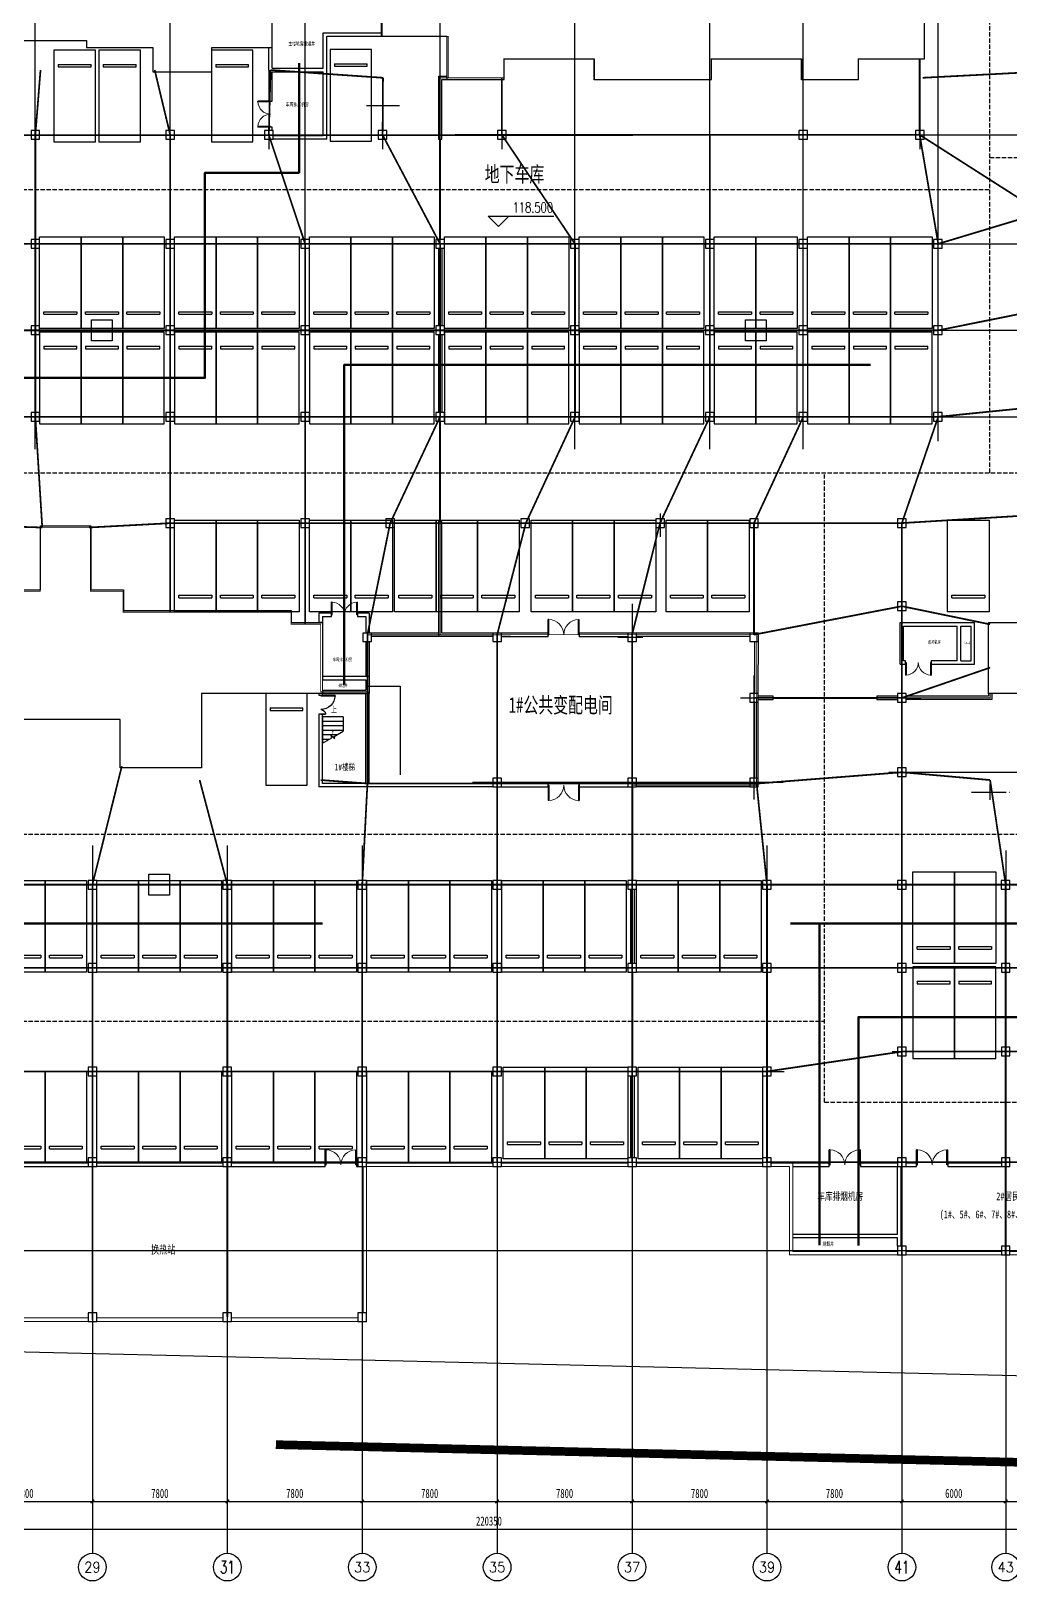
# Model space of a CAD drawing. Extents: x 64025 to 333417, y 2935 to 166261.
# Drawn here: x 169050 to 225650, y 2935 to 92547 of the extents above; entities that cross this region are included whole.
import ezdxf
from ezdxf.enums import TextEntityAlignment as Align

# ---------------------------------------------------------------- set-up
doc = ezdxf.new("R2010")
doc.units = 0
doc.header["$LTSCALE"] = 1000
doc.header["$MEASUREMENT"] = 0
for name, pattern in [('__DASH', [0.35, 0.25, -0.1]), ('DASH', [0.35, 0.25, -0.1]), ('DOTE', [2.42, 2, -0.2, 0.02, -0.2])]:
    doc.linetypes.add(name, pattern=pattern)
for name, color, linetype in [('AXIS', 3, 'Continuous'), ('AXIS_TEXT', 7, 'Continuous'), ('COLUMN', 9, 'Continuous'), ('DIM_ELEV', 3, 'Continuous'), ('DIM_SYMB', 3, 'Continuous'), ('DOTE', 1, 'Continuous'), ('NT-PY', 1, 'Continuous'), ('NT-加压送风', 6, 'Continuous'), ('PUB_TEXT', 7, 'Continuous'), ('STAIR', 2, 'Continuous'), ('WALL', 9, 'Continuous'), ('WINDOW', 4, 'Continuous'), ('住宅楼', 30, 'Continuous'), ('普通机动车位', 143, 'Continuous'), ('梁布置', 2, 'Continuous'), ('车行线', 2, 'Continuous'), ('道路红线', 7, 'Continuous'), ('防火分区', 4, 'Continuous'), ('防火卷帘', 6, 'Continuous'), ('集水坑', 4, 'Continuous')]:
    doc.layers.add(name, color=color, linetype=linetype)
doc.layers.add('区域分界线', color=62, linetype='Continuous', lineweight=15)
doc.layers.add('挡土墙', color=2, linetype='Continuous', lineweight=9)
doc.styles.add('_TCH_AXIS', font='COMPLEX', dxfattribs={"bigfont": 'GBCBIG'})
doc.styles.add('_TCH_DIM', font='SIMPLEX', dxfattribs={"bigfont": 'GBCBIG'})
doc.styles.add('COMPLEX', font='COMPLEX')
doc.styles.add('黑体', font='simhei.ttf', dxfattribs={"width": 0.7})
doc.styles.add('黑体_T3', font='simhei.ttf', dxfattribs={"width": 0.7})
doc.dimstyles.new('_TCH_ARCH&&200', dxfattribs={"dimtxt": 522.78481, "dimasz": 200, "dimexe": 500, "dimexo": 600, "dimgap": 200, "dimtad": 1, "dimdec": 0, "dimzin": 0, "dimdsep": 46, "dimtxsty": '黑体_T3', "dimblk": 'ARCHTICK', "dimcen": 0.09, "dimclrt": 7, "dimazin": 2, "dimtfac": 1, "dimtdec": 0, "dimtix": 1, "dimtmove": 2, "dimatfit": 3, "dimfxl": 0, "dimtolj": 1, "dimtzin": 0, "dimarcsym": 0})

# ---------------------------------------------------------------- blocks, each defined once
blk = doc.blocks.new('ptcw')
at = {"layer": '普通机动车位', "color": 251, "ltscale": 10}
for p, q in [((344174, 107795), (344174, 107645)), ((344174, 107795), (346074, 107795)), ((344174, 107645), (346074, 107645)), ((346074, 107645), (346074, 107795))]:
    blk.add_line(p, q, dxfattribs=at)
blk.add_lwpolyline([(346324, 108620), (343924, 108620), (343924, 103320), (346324, 103320)], close=True, dxfattribs=at)
blk = doc.blocks.new('766667')
at = {"layer": '车行线', "linetype": '__DASH'}
for p, q in [((1805796, -705231), (1805796, -666961)), ((1866946, -705231), (1805796, -705231)), ((1805796, -723444), (1805796, -705231)), ((1732017, -707061), (1805796, -707061)), ((1732017, -723444), (1858367, -723444)), ((1796249, -744437), (1796249, -723444)), ((1732017, -744343), (1798912, -744343)), ((1796249, -759843), (1796249, -744343)), ((1798912, -744343), (1882067, -744343)), ((1732017, -755143), (1796249, -755143)), ((1796249, -759843), (1884521, -759843))]:
    blk.add_line(p, q, dxfattribs=at)
blk = doc.blocks.new('6#住宅楼')
at = {"layer": 'DOTE', "linetype": 'DOTE'}
for p, q in [((-1076, 1003), (1267, 1003)), ((0, 567), (0, 1482))]:
    blk.add_line(p, q, dxfattribs=at)
at = {"layer": '住宅楼'}
blk.add_lwpolyline([(22600, 6703), (22600, 2403), (17900, 2403), (17900, 5203), (11400, 5203), (11400, 6703), (-100, 6703), (-100, 8103), (-100, 8103), (-100, 10803), (1700, 10803), (1700, 11503), (11400, 11503), (11400, 12703), (13300, 12703), (13300, 16403), (16200, 16403), (16200, 12703), (18100, 12703), (18100, 11503), (27800, 11503), (27800, 10803), (29600, 10803), (29600, 7703), (29600, 7703), (32300, 7703), (32300, 6703), (22600, 6703)], dxfattribs=at)
blk = doc.blocks.new('12#住宅楼')
at = {"layer": 'DOTE'}
for p, q in [((-720, 0), (890, 0)), ((0, -427), (0, 329))]:
    blk.add_line(p, q, dxfattribs=at)
at = {"layer": '住宅楼'}
blk.add_lwpolyline([(15950, 3700), (19800, 3700), (19800, 2300), (23200, 2300), (23200, 3700), (26700, 3700), (26700, 10200), (20000, 10200), (20000, 11000), (17950, 11000), (17950, 13001), (16600, 13001), (16600, 13000), (8650, 13000), (8650, 11000), (6600, 11000), (6600, 10200), (-100, 10200), (-100, 8850), (-100, 8850), (-100, 6800), (4800, 6800), (4800, 5400), (6600, 5400), (6600, 2300), (10800, 2300), (10800, 4100), (15950, 4100)], close=True, dxfattribs=at)
blk = doc.blocks.new('11#住宅楼')
at = {"layer": 'DOTE', "linetype": 'DOTE'}
for p, q in [((2, 496), (2, 1332)), ((-958, 800), (958, 800))]:
    blk.add_line(p, q, dxfattribs=at)
at = {"layer": '住宅楼'}
blk.add_lwpolyline([(-98, 4800), (3702, 4800), (3702, 2300), (7002, 2300), (7002, 3500), (12202, 3500), (12202, 2300), (19002, 2300), (19002, 3500), (24202, 3500), (24202, 2300), (27502, 2300), (27502, 3500), (31302, 3500), (31302, 6100), (32402, 6100), (32402, 8500), (31302, 8500), (31302, 10300), (29402, 10300), (29402, 11000), (19002, 11000), (19002, 11700), (17052, 11700), (17052, 15300), (14152, 15300), (14152, 11700), (12202, 11700), (12202, 11000), (1802, 11000), (1802, 10300), (-98, 10300)], close=True, dxfattribs=at)
blk = doc.blocks.new('7#住宅楼')
at = {"layer": 'DOTE', "linetype": 'DOTE'}
for p, q in [((-1076, 1003), (1267, 1003)), ((0, 567), (0, 1482))]:
    blk.add_line(p, q, dxfattribs=at)
at = {"layer": '住宅楼'}
blk.add_lwpolyline([(22600, 6703), (22600, 2403), (17900, 2403), (17900, 5203), (11400, 5203), (11400, 6703), (-100, 6703), (-100, 8103), (-100, 8103), (-100, 10803), (1700, 10803), (1700, 11503), (11400, 11503), (11400, 12703), (13300, 12703), (13300, 16403), (16200, 16403), (16200, 12703), (18100, 12703), (18100, 11503), (27800, 11503), (27800, 10803), (29600, 10803), (29600, 8103), (29600, 8103), (29600, 6703), (22600, 6703)], dxfattribs=at)
blk = doc.blocks.new('第四防火分区')
at = {"layer": '防火分区', "color": 6, "const_width": 50}
blk.add_lwpolyline([(41349, 4849), (29078, 4848), (29078, 3700), (27978, 3700), (27978, 1100), (24178, 1100), (24178, -100), (20878, -100), (20878, 1100), (15678, 1100), (15678, -100), (8878, -100), (8878, 1100), (3678, 1100), (3678, 0), (481, 0), (481, 0), (0, 0), (0, -32200), (18300, -32195), (18300, -35850), (31800, -35850), (31800, -35600), (43200, -35600)], dxfattribs=at)
blk = doc.blocks.new('第五防火分区')
at = {"layer": '防火分区', "color": 6, "const_width": 50}
blk.add_lwpolyline([(61200, -37550), (85100, -37550), (85100, -28600), (100466, -28600), (100450, -6550), (107650, -6550), (107650, 2154), (89350, 2149), (85150, 2149), (85150, -1150), (82450, -1150), (82450, 250), (82450, 250), (82450, 2757), (80728, 2757), (80728, 3457), (71028, 3457), (71028, 4657), (69128, 4657), (69128, 8357), (66228, 8357), (66228, 4657), (64328, 4657)], dxfattribs=at)
blk = doc.blocks.new('第六防火分区')
at = {"layer": '防火分区', "color": 6, "const_width": 50}
blk.add_lwpolyline([(29701, -27150), (9100, -27150), (9100, -22050), (16, -22050), (0, 0), (7200, 0), (7200, 5050), (20700, 5050), (20700, 5300), (32100, 5300)], dxfattribs=at)
blk = doc.blocks.new('6345567')
at = {"layer": 'STAIR'}
for p, q in [((-1200, 0), (-1200, -1516)), ((0, 0), (-1200, 0)), ((0, 0), (0, -824)), ((0, -260), (-1200, -260)), ((0, -520), (-1200, -520)), ((0, -780), (-1200, -780)), ((-522, -1125), (0, -824)), ((-375, -1040), (-1200, -1040)), ((-1200, -1516), (-661, -1205)), ((-825, -1300), (-1200, -1300)), ((-661, -1205), (-695, -1075)), ((-695, -1075), (-489, -1247)), ((-489, -1247), (-522, -1125))]:
    blk.add_line(p, q, dxfattribs=at)
blk = doc.blocks.new('第三防火分区')
at = {"layer": '防火分区', "color": 6, "const_width": 50}
blk.add_lwpolyline([(99528, 2200), (99528, -3216), (103331, -3216), (103331, -5600), (102850, -5600), (102850, -36194), (102850, -37800), (98650, -37800), (98650, -41100), (95950, -41100), (95950, -39700), (95950, -39700), (95950, -37193), (94228, -37193), (94228, -36493), (84528, -36493), (84528, -35293), (82628, -35293), (82628, -31593), (79728, -31593), (79728, -35293), (77828, -35293)], dxfattribs=at)
blk = doc.blocks.new('_ArchTick')
at = {"color": 0, "linetype": 'ByBlock', "const_width": 0.4}
blk.add_lwpolyline([(-0.5, -0.5), (0.5, 0.5)], dxfattribs=at)
blk = doc.blocks.new('*D130')
at = {"layer": 'AXIS', "color": 0, "lineweight": -2, "transparency": 16777216}
for p, q in [((164800, 11935), (164800, 7035)), ((172600, 11935), (172600, 7035)), ((164800, 7535), (172600, 7535))]:
    blk.add_line(p, q, dxfattribs=at)
at = {"layer": 'Defpoints', "color": 0, "transparency": 16777216}
for p in [(164800, 12535), (172600, 12535), (172600, 7535)]:
    blk.add_point(p, dxfattribs=at)
at = {"layer": 'AXIS', "color": 0, "lineweight": -2, "transparency": 16777216, "xscale": 200, "yscale": 200, "zscale": 200, "rotation": 180}
blk.add_blockref('_ArchTick', (164800, 7535), dxfattribs=at)
at = {"layer": 'AXIS', "color": 0, "lineweight": -2, "transparency": 16777216, "xscale": 200, "yscale": 200, "zscale": 200}
blk.add_blockref('_ArchTick', (172600, 7535), dxfattribs=at)
at = {"layer": 'AXIS', "color": 7, "transparency": 16777216, "insert": (168700, 7996), "char_height": 522.8, "attachment_point": 5, "style": '黑体_T3'}
blk.add_mtext('\\A1;7800', dxfattribs=at)
blk = doc.blocks.new('*D131')
at = {"layer": 'AXIS', "color": 0, "lineweight": -2, "transparency": 16777216}
for p, q in [((172600, 11935), (172600, 7035)), ((180400, 11935), (180400, 7035)), ((172600, 7535), (180400, 7535))]:
    blk.add_line(p, q, dxfattribs=at)
at = {"layer": 'Defpoints', "color": 0, "transparency": 16777216}
for p in [(172600, 12535), (180400, 12535), (180400, 7535)]:
    blk.add_point(p, dxfattribs=at)
at = {"layer": 'AXIS', "color": 0, "lineweight": -2, "transparency": 16777216, "xscale": 200, "yscale": 200, "zscale": 200, "rotation": 180}
blk.add_blockref('_ArchTick', (172600, 7535), dxfattribs=at)
at = {"layer": 'AXIS', "color": 0, "lineweight": -2, "transparency": 16777216, "xscale": 200, "yscale": 200, "zscale": 200}
blk.add_blockref('_ArchTick', (180400, 7535), dxfattribs=at)
at = {"layer": 'AXIS', "color": 7, "transparency": 16777216, "insert": (176500, 7996), "char_height": 522.8, "attachment_point": 5, "style": '黑体_T3'}
blk.add_mtext('\\A1;7800', dxfattribs=at)
blk = doc.blocks.new('*D132')
at = {"layer": 'AXIS', "color": 0, "lineweight": -2, "transparency": 16777216}
for p, q in [((180400, 11935), (180400, 7035)), ((188200, 11935), (188200, 7035)), ((180400, 7535), (188200, 7535))]:
    blk.add_line(p, q, dxfattribs=at)
at = {"layer": 'Defpoints', "color": 0, "transparency": 16777216}
for p in [(180400, 12535), (188200, 12535), (188200, 7535)]:
    blk.add_point(p, dxfattribs=at)
at = {"layer": 'AXIS', "color": 0, "lineweight": -2, "transparency": 16777216, "xscale": 200, "yscale": 200, "zscale": 200, "rotation": 180}
blk.add_blockref('_ArchTick', (180400, 7535), dxfattribs=at)
at = {"layer": 'AXIS', "color": 0, "lineweight": -2, "transparency": 16777216, "xscale": 200, "yscale": 200, "zscale": 200}
blk.add_blockref('_ArchTick', (188200, 7535), dxfattribs=at)
at = {"layer": 'AXIS', "color": 7, "transparency": 16777216, "insert": (184300, 7996), "char_height": 522.8, "attachment_point": 5, "style": '黑体_T3'}
blk.add_mtext('\\A1;7800', dxfattribs=at)
blk = doc.blocks.new('*D133')
at = {"layer": 'AXIS', "color": 0, "lineweight": -2, "transparency": 16777216}
for p, q in [((188200, 11935), (188200, 7035)), ((196000, 11935), (196000, 7035)), ((188200, 7535), (196000, 7535))]:
    blk.add_line(p, q, dxfattribs=at)
at = {"layer": 'Defpoints', "color": 0, "transparency": 16777216}
for p in [(188200, 12535), (196000, 12535), (196000, 7535)]:
    blk.add_point(p, dxfattribs=at)
at = {"layer": 'AXIS', "color": 0, "lineweight": -2, "transparency": 16777216, "xscale": 200, "yscale": 200, "zscale": 200, "rotation": 180}
blk.add_blockref('_ArchTick', (188200, 7535), dxfattribs=at)
at = {"layer": 'AXIS', "color": 0, "lineweight": -2, "transparency": 16777216, "xscale": 200, "yscale": 200, "zscale": 200}
blk.add_blockref('_ArchTick', (196000, 7535), dxfattribs=at)
at = {"layer": 'AXIS', "color": 7, "transparency": 16777216, "insert": (192100, 7996), "char_height": 522.8, "attachment_point": 5, "style": '黑体_T3'}
blk.add_mtext('\\A1;7800', dxfattribs=at)
blk = doc.blocks.new('*D134')
at = {"layer": 'AXIS', "color": 0, "lineweight": -2, "transparency": 16777216}
for p, q in [((196000, 11935), (196000, 7035)), ((203800, 11935), (203800, 7035)), ((196000, 7535), (203800, 7535))]:
    blk.add_line(p, q, dxfattribs=at)
at = {"layer": 'Defpoints', "color": 0, "transparency": 16777216}
for p in [(196000, 12535), (203800, 12535), (203800, 7535)]:
    blk.add_point(p, dxfattribs=at)
at = {"layer": 'AXIS', "color": 0, "lineweight": -2, "transparency": 16777216, "xscale": 200, "yscale": 200, "zscale": 200, "rotation": 180}
blk.add_blockref('_ArchTick', (196000, 7535), dxfattribs=at)
at = {"layer": 'AXIS', "color": 0, "lineweight": -2, "transparency": 16777216, "xscale": 200, "yscale": 200, "zscale": 200}
blk.add_blockref('_ArchTick', (203800, 7535), dxfattribs=at)
at = {"layer": 'AXIS', "color": 7, "transparency": 16777216, "insert": (199900, 7996), "char_height": 522.8, "attachment_point": 5, "style": '黑体_T3'}
blk.add_mtext('\\A1;7800', dxfattribs=at)
blk = doc.blocks.new('*D135')
at = {"layer": 'AXIS', "color": 0, "lineweight": -2, "transparency": 16777216}
for p, q in [((203800, 11935), (203800, 7035)), ((211600, 11935), (211600, 7035)), ((203800, 7535), (211600, 7535))]:
    blk.add_line(p, q, dxfattribs=at)
at = {"layer": 'Defpoints', "color": 0, "transparency": 16777216}
for p in [(203800, 12535), (211600, 12535), (211600, 7535)]:
    blk.add_point(p, dxfattribs=at)
at = {"layer": 'AXIS', "color": 0, "lineweight": -2, "transparency": 16777216, "xscale": 200, "yscale": 200, "zscale": 200, "rotation": 180}
blk.add_blockref('_ArchTick', (203800, 7535), dxfattribs=at)
at = {"layer": 'AXIS', "color": 0, "lineweight": -2, "transparency": 16777216, "xscale": 200, "yscale": 200, "zscale": 200}
blk.add_blockref('_ArchTick', (211600, 7535), dxfattribs=at)
at = {"layer": 'AXIS', "color": 7, "transparency": 16777216, "insert": (207700, 7996), "char_height": 522.8, "attachment_point": 5, "style": '黑体_T3'}
blk.add_mtext('\\A1;7800', dxfattribs=at)
blk = doc.blocks.new('*D136')
at = {"layer": 'AXIS', "color": 0, "lineweight": -2, "transparency": 16777216}
for p, q in [((211600, 11935), (211600, 7035)), ((219400, 11935), (219400, 7035)), ((211600, 7535), (219400, 7535))]:
    blk.add_line(p, q, dxfattribs=at)
at = {"layer": 'Defpoints', "color": 0, "transparency": 16777216}
for p in [(211600, 12535), (219400, 12535), (219400, 7535)]:
    blk.add_point(p, dxfattribs=at)
at = {"layer": 'AXIS', "color": 0, "lineweight": -2, "transparency": 16777216, "xscale": 200, "yscale": 200, "zscale": 200, "rotation": 180}
blk.add_blockref('_ArchTick', (211600, 7535), dxfattribs=at)
at = {"layer": 'AXIS', "color": 0, "lineweight": -2, "transparency": 16777216, "xscale": 200, "yscale": 200, "zscale": 200}
blk.add_blockref('_ArchTick', (219400, 7535), dxfattribs=at)
at = {"layer": 'AXIS', "color": 7, "transparency": 16777216, "insert": (215500, 7996), "char_height": 522.8, "attachment_point": 5, "style": '黑体_T3'}
blk.add_mtext('\\A1;7800', dxfattribs=at)
blk = doc.blocks.new('*D137')
at = {"layer": 'AXIS', "color": 0, "lineweight": -2, "transparency": 16777216}
for p, q in [((219400, 11935), (219400, 7035)), ((225400, 11935), (225400, 7035)), ((219400, 7535), (225400, 7535))]:
    blk.add_line(p, q, dxfattribs=at)
at = {"layer": 'Defpoints', "color": 0, "transparency": 16777216}
for p in [(219400, 12535), (225400, 12535), (225400, 7535)]:
    blk.add_point(p, dxfattribs=at)
at = {"layer": 'AXIS', "color": 0, "lineweight": -2, "transparency": 16777216, "xscale": 200, "yscale": 200, "zscale": 200, "rotation": 180}
blk.add_blockref('_ArchTick', (219400, 7535), dxfattribs=at)
at = {"layer": 'AXIS', "color": 0, "lineweight": -2, "transparency": 16777216, "xscale": 200, "yscale": 200, "zscale": 200}
blk.add_blockref('_ArchTick', (225400, 7535), dxfattribs=at)
at = {"layer": 'AXIS', "color": 7, "transparency": 16777216, "insert": (222400, 7996), "char_height": 522.8, "attachment_point": 5, "style": '黑体_T3'}
blk.add_mtext('\\A1;6000', dxfattribs=at)
blk = doc.blocks.new('*D138')
at = {"layer": 'AXIS', "color": 0, "lineweight": -2, "transparency": 16777216}
for p, q in [((225400, 11935), (225400, 7035)), ((232900, 11935), (232900, 7035)), ((225400, 7535), (232900, 7535))]:
    blk.add_line(p, q, dxfattribs=at)
at = {"layer": 'Defpoints', "color": 0, "transparency": 16777216}
for p in [(225400, 12535), (232900, 12535), (232900, 7535)]:
    blk.add_point(p, dxfattribs=at)
at = {"layer": 'AXIS', "color": 0, "lineweight": -2, "transparency": 16777216, "xscale": 200, "yscale": 200, "zscale": 200, "rotation": 180}
blk.add_blockref('_ArchTick', (225400, 7535), dxfattribs=at)
at = {"layer": 'AXIS', "color": 0, "lineweight": -2, "transparency": 16777216, "xscale": 200, "yscale": 200, "zscale": 200}
blk.add_blockref('_ArchTick', (232900, 7535), dxfattribs=at)
at = {"layer": 'AXIS', "color": 7, "transparency": 16777216, "insert": (229150, 7996), "char_height": 522.8, "attachment_point": 5, "style": '黑体_T3'}
blk.add_mtext('\\A1;7500', dxfattribs=at)
blk = doc.blocks.new('*D156')
at = {"layer": 'AXIS', "color": 0, "lineweight": -2, "transparency": 16777216}
for p, q in [((85350, 11935), (85350, 5435)), ((305700, 11935), (305700, 5435)), ((85350, 5935), (305700, 5935))]:
    blk.add_line(p, q, dxfattribs=at)
at = {"layer": 'Defpoints', "color": 0, "transparency": 16777216}
for p in [(85350, 12535), (305700, 12535), (305700, 5935)]:
    blk.add_point(p, dxfattribs=at)
at = {"layer": 'AXIS', "color": 0, "lineweight": -2, "transparency": 16777216, "xscale": 200, "yscale": 200, "zscale": 200, "rotation": 180}
blk.add_blockref('_ArchTick', (85350, 5935), dxfattribs=at)
at = {"layer": 'AXIS', "color": 0, "lineweight": -2, "transparency": 16777216, "xscale": 200, "yscale": 200, "zscale": 200}
blk.add_blockref('_ArchTick', (305700, 5935), dxfattribs=at)
at = {"layer": 'AXIS', "color": 7, "transparency": 16777216, "insert": (195525, 6396), "char_height": 522.8, "attachment_point": 5, "style": '黑体_T3'}
blk.add_mtext('\\A1;220350', dxfattribs=at)
blk = doc.blocks.new('$DorLib2D$00000225')
at = {"color": 0}
for p, q in [((-0.5, 0), (-0.5, 0.252)), ((-0.475, 0.252), (-0.5, 0.252)), ((-0.475, 0), (-0.5, 0)), ((-0.475, 0), (-0.475, 0.252)), ((0.475, -0.001), (0.475, 0.752)), ((0.475, 0.752), (0.5, 0.752)), ((0.5, -0.001), (0.5, 0.752)), ((0.475, -0.001), (0.5, -0.001))]:
    blk.add_line(p, q, dxfattribs=at)
for centre, radius, start, end in [((-0.501, 0.003), 0.251, 359.78987, 84.09744), ((0.505, -0.002), 0.755, 92.24927, 179.72377)]:
    blk.add_arc(centre, radius, start, end, dxfattribs=at)
blk = doc.blocks.new('_FZHK')
blk.add_lwpolyline([(-0.5, -0.5), (0.5, -0.5), (0.5, 0.5), (-0.5, 0.5)], close=True)
blk = doc.blocks.new('$DorLib2D$00000002')
for p, q in [((-0.5, 0), (-0.5, 0.4875)), ((-0.475, 0.4875), (-0.5, 0.4875)), ((-0.475, 0), (-0.475, 0.4875)), ((0.475, 0), (0.475, 0.4875)), ((0.475, 0.4875), (0.5, 0.4875)), ((0.5, 0), (0.5, 0.4875)), ((-0.5, 0), (-0.475, 0)), ((0.5, 0), (0.475, 0))]:
    blk.add_line(p, q)
at = {"lineweight": 13}
for centre, start, end in [((-0.4875, 0), 0, 88.53072), ((0.4875, 0), 91.46928, 180)]:
    blk.add_arc(centre, 0.4875, start, end, dxfattribs=at)
blk = doc.blocks.new('$DorLib2D$00000213')
at = {"color": 0, "linetype": 'DASH', "const_width": 0.02}
blk.add_lwpolyline([(0.5, 0), (-0.5, 0)], dxfattribs=at)
blk = doc.blocks.new('_AXISO')
blk.add_circle((0, 0), 0.5)
at = {"layer": 'AXIS_TEXT', "style": 'COMPLEX', "width": 1.041667}
blk.add_attdef('A', text='', height=0.56, dxfattribs=at).set_placement((-0.25, -0.28), (0.25, -0.28), align=Align.FIT)

msp = doc.modelspace()

# ---------------------------------------------------------------- linework, layer by layer
at = {"layer": 'AXIS'}
for p, q in [((172599.8, 12535), (172599.8, 4535)), ((180399.8, 12535), (180399.8, 4535)), ((188199.8, 12535), (188199.8, 4535)), ((195999.8, 12535), (195999.8, 4535)), ((203799.8, 12535), (203799.8, 4535)), ((211599.8, 12535), (211599.8, 4535)), ((219399.8, 12535), (219399.8, 4535)), ((225399.8, 12535), (225399.8, 4535))]:
    msp.add_line(p, q, dxfattribs=at)
at = {"layer": 'DIM_ELEV'}
for p, q in [((196073.3, 81235.9), (195473.3, 81835.9)), ((195473.3, 81835.9), (199273.3, 81835.9)), ((196073.3, 81235.9), (196673.3, 81835.9))]:
    msp.add_line(p, q, dxfattribs=at)
at = {"layer": 'DIM_SYMB'}
msp.add_lwpolyline([(186500.3, 53022.2, 0, 0, 0), (186500.3, 51852.2, 0, 80, 0), (186500.3, 52152.2, 0, 0, 0)], format="xyseb", dxfattribs=at)
at = {"layer": 'DOTE'}
for p, q in [((169300.3, 68377.1), (169300.3, 156661.3)), ((177100.3, 68377.1), (177100.3, 156661.3)), ((184900.3, 68377.1), (184900.3, 156661.3)), ((192700.3, 68377.1), (192700.3, 156661.3)), ((200500.3, 68377.1), (200500.3, 156661.3)), ((208300.3, 68377.1), (208300.3, 156661.3)), ((213700.3, 68377.1), (213700.3, 156661.3)), ((221500.3, 68825.7), (221500.3, 156661.3)), ((182800.6, 87265.7), (182800.6, 85722.5)), ((189378.3, 87265.7), (189378.3, 85722.5)), ((196278.3, 87265.7), (196278.3, 85722.5)), ((220428.3, 87265.7), (220428.3, 85722.5)), ((151439.8, 86542.2), (323816.8, 86542.2)), ((151439.8, 80242.2), (323816.8, 80242.2)), ((151439.8, 75242.2), (323816.8, 75242.2)), ((151439.8, 70242.2), (323816.8, 70242.2)), ((205415.6, 64642.7), (205415.6, 63304.5)), ((204928.6, 64092.2), (205885.4, 64092.2)), ((203799.8, 59438.5), (203799.8, 12535)), ((204431.3, 57492.2), (202980.3, 57492.2)), ((219399.8, 56256.8), (219399.8, 12535)), ((210849.6, 48107.7), (210849.6, 55284.5)), ((210063.6, 53992.2), (220503.3, 53992.2)), ((195999.8, 50420), (195999.8, 12535)), ((218637, 49692.3), (323816.8, 49692.3)), ((212536.3, 49092.2), (194573.3, 49092.2)), ((172599.8, 45462.5), (172599.8, 12535)), ((180399.8, 45462.5), (180399.8, 12535)), ((188199.8, 45462.5), (188199.8, 12535)), ((211599.8, 45462.5), (211599.8, 12535)), ((225399.8, 45160.8), (225399.8, 12535)), ((150499.8, 43192.3), (323816.8, 43192.3)), ((150499.8, 38392.3), (323816.8, 38392.3)), ((218845.9, 33542.3), (323816.8, 33542.3)), ((73624.8, 32392.3), (212602.5, 32392.3)), ((73624.8, 27142.3), (323816.8, 27142.3)), ((73624.8, 22042.1), (323816.8, 22042.1))]:
    msp.add_line(p, q, dxfattribs=at)
at = {"layer": 'NT-PY', "lineweight": 50}
for points in [[(184552.7, 90691.5), (184552.7, 84355.8), (179100.3, 84355.8), (179100.3, 72492.2), (140300, 72492.2)], [(187150.3, 54768.1), (187150.3, 73241.7), (217593.9, 73241.7)], [(185899.8, 40942.6), (157824.7, 40942.6), (157824.7, 26491.6)], [(238999.8, 40942.6), (212959.1, 40942.6)], [(214638.5, 22345), (214638.5, 40942.6)], [(216888.5, 22331.5), (216888.5, 35542.1), (283150.3, 35542.1)]]:
    msp.add_lwpolyline(points, dxfattribs=at)
at = {"layer": 'NT-加压送风'}
msp.add_lwpolyline([(188400.3, 54667.6), (190400.3, 54667.6), (190400.3, 49542.2)], dxfattribs=at)
at = {"layer": 'WALL'}
for p, q in [((185950.6, 92441.7), (189300.3, 92441.7)), ((185950.6, 90391.7), (185950.6, 92441.7)), ((189300.3, 92441.7), (189300.3, 92241.7)), ((182800.4, 90291.7), (182800.4, 91591.4)), ((182800.4, 91591.4), (183000.4, 91591.4)), ((183000.4, 90391.7), (183000.4, 91591.4)), ((186150.6, 92241.7), (189300.3, 92241.7)), ((186150.6, 90291.7), (186150.6, 92241.7)), ((182800.4, 90291.7), (182800.4, 88492.2)), ((183000.4, 90391.7), (185950.6, 90391.7)), ((183000.4, 88492.2), (183000.4, 90191.7)), ((183000.4, 90191.7), (185950.6, 90191.7)), ((185950.6, 86492.2), (185950.6, 90191.7)), ((186150.6, 86292.2), (186150.6, 90291.7)), ((192600.1, 89942), (192600.1, 86292.2)), ((192600.1, 89942), (193100.3, 89942)), ((192800.1, 86292.2), (192800.1, 89742)), ((192800.1, 89742), (193100.3, 89742)), ((193100.3, 89942), (193100.3, 89742)), ((182800.4, 88492.2), (183000.4, 88492.2)), ((183000.4, 86992.2), (182800.4, 86992.2)), ((182800.4, 86992.2), (182800.4, 86792.2)), ((183000.4, 86792.2), (183000.4, 86992.2)), ((185950.6, 86492.2), (183050.6, 86492.2)), ((186150.6, 86292.2), (183050.6, 86292.2)), ((192600.1, 86292.2), (192800.1, 86292.2)), ((192600.1, 79992.2), (192600.1, 75492.2)), ((192800.1, 79992.2), (192800.1, 75492.2)), ((192600.1, 74992.2), (192600.1, 70492.2)), ((192800.1, 74992.2), (192800.1, 70492.2)), ((192800.1, 64192.2), (192600.1, 64192.2)), ((192600.1, 64192.2), (192600.1, 57542.2)), ((192800.1, 57742.2), (192800.1, 64192.2)), ((186423.5, 58893.2), (185700.3, 58893.2)), ((185700.3, 58893.2), (185700.3, 58342.2)), ((185900.3, 58342.2), (185700.3, 58342.2)), ((185900.3, 58693.2), (186423.5, 58693.2)), ((185900.3, 58693.2), (185900.3, 58342.2)), ((186423.5, 58693.2), (186423.5, 58893.2)), ((188600.3, 58893.1), (187923.5, 58893.1)), ((187923.5, 58893.1), (187923.5, 58693.1)), ((187923.5, 58693.1), (188400.3, 58693.1)), ((188400.3, 58693.1), (188400.3, 57742.2)), ((188600.3, 58893.1), (188600.3, 57742.2)), ((219299.8, 58342.3), (222699.8, 58342.3)), ((219299.8, 55942.3), (219299.8, 58342.3)), ((222699.8, 58342.3), (223599.8, 58342.3)), ((223599.8, 55942.3), (223599.8, 58342.3)), ((192600.1, 57742.2), (188728.1, 57742.1)), ((192600.1, 57542.2), (188728.1, 57542.1)), ((195749.8, 57542.2), (192600.1, 57542.2)), ((195749.8, 57742.2), (192800.1, 57742.2)), ((198950.1, 57742.2), (196249.8, 57742.2)), ((196249.8, 57542.2), (198950.1, 57542.2)), ((198950.1, 57542.2), (198950.1, 57742.2)), ((203549.8, 57742.2), (200750.1, 57742.2)), ((200750.1, 57742.2), (200750.1, 57542.2)), ((200750.1, 57542.2), (203549.8, 57542.2)), ((210599.6, 57742.2), (204049.8, 57742.2)), ((210599.6, 57542.2), (204049.8, 57542.2)), ((211100.2, 57742.2), (211099.6, 57742.2)), ((211099.9, 54092.2), (211100.2, 57742.2)), ((219499.8, 58142.3), (222599.8, 58142.3)), ((219499.8, 56142.3), (219499.8, 58142.3)), ((222599.8, 56142.3), (222599.8, 58142.3)), ((222799.8, 58142.3), (223399.8, 58142.3)), ((222799.8, 56142.3), (222799.8, 58142.3)), ((223399.8, 56142.3), (223399.8, 58142.3)), ((188400.3, 57242.2), (188400.3, 55242.2)), ((188600.3, 57242.2), (188600.3, 55142.2)), ((210900, 54242.2), (210900.2, 57242.2)), ((219299.8, 55942.3), (219599.8, 55942.3)), ((219599.8, 56142.3), (219499.8, 56142.3)), ((219599.8, 55942.3), (219599.8, 56142.3)), ((222599.8, 56142.3), (221099.8, 56142.3)), ((221099.8, 56142.3), (221099.8, 55942.3)), ((221099.8, 55942.3), (222699.8, 55942.3)), ((222699.8, 55942.3), (223599.8, 55942.3)), ((222799.8, 56142.3), (223399.8, 56142.3)), ((185900.3, 55242.3), (188400.3, 55242.2)), ((185900.3, 55242.3), (185900.3, 55042.3)), ((185900.3, 55042.3), (188400.3, 55042.2)), ((188400.3, 55042.2), (188400.3, 54442.1)), ((188600.3, 55142.2), (188600.3, 54342.1)), ((185700.3, 54242.2), (185700.3, 54142.2)), ((185900.3, 54242.2), (185700.3, 54242.2)), ((185700.3, 54142.2), (185900.3, 54142.2)), ((185900.3, 54442.2), (188400.3, 54442.1)), ((185900.3, 54442.2), (185900.3, 54242.2)), ((185900.3, 54142.2), (185900.3, 54242.2)), ((185900.3, 54242.2), (188400.3, 54242.1)), ((188400.3, 49042.2), (188400.3, 54242.1)), ((188600.3, 49042.2), (188600.3, 54342.2)), ((211099.6, 49342.2), (211099.9, 53892.2)), ((211949.9, 54092.2), (211099.9, 54092.2)), ((211099.9, 53892.2), (211949.9, 53892.2)), ((211949.9, 53892.2), (211949.9, 54092.2)), ((219149.6, 54092.2), (217949.9, 54092.2)), ((217949.9, 54092.2), (217949.9, 53892.2)), ((217949.9, 53892.2), (219149.6, 53892.2)), ((224399.8, 54092.2), (219649.6, 54092.2)), ((224599.8, 53892.2), (219649.6, 53892.2)), ((224399.8, 54242.2), (224399.8, 54092.2)), ((224599.8, 54242.2), (224399.8, 54242.2)), ((224599.8, 54242.2), (224599.8, 53892.2)), ((185900.3, 53042.2), (185700.3, 53042.2)), ((185700.3, 53042.2), (185700.3, 48842.2)), ((185900.3, 49042.2), (185900.3, 53042.2)), ((210899.6, 49342.2), (210899.9, 53742.2)), ((188500.3, 48842.2), (185700.3, 48842.2)), ((188400.3, 49042.2), (185900.3, 49042.2)), ((195749.8, 48842.2), (188500.3, 48842.2)), ((195749.8, 49042.2), (188600.3, 49042.2)), ((198950.1, 49042.2), (196249.8, 49042.2)), ((196249.8, 48842.2), (198950.1, 48842.2)), ((198950.1, 48842.2), (198950.1, 49042.2)), ((203549.8, 49042.2), (200750.1, 49042.2)), ((200750.1, 49042.2), (200750.1, 48842.2)), ((200750.1, 48842.2), (203549.8, 48842.2)), ((210599.6, 49042.2), (204049.8, 49042.2)), ((210599.6, 48842.2), (204049.8, 48842.2)), ((203715.7, 42942.3), (203715.7, 38642.3)), ((203915.7, 42942.3), (203915.7, 38642.3)), ((203715.7, 32142.3), (203715.7, 27392.3)), ((203915.7, 32142.3), (203915.7, 27392.3)), ((172349.8, 27092.3), (167165.8, 27092.3)), ((167165.8, 26892.3), (172349.8, 26892.3)), ((180149.8, 27092.3), (172849.8, 27092.3)), ((180149.8, 26892.3), (172849.8, 26892.3)), ((186065.8, 27092.3), (180649.8, 27092.3)), ((180649.8, 26892.3), (186065.8, 26892.3)), ((186065.8, 26892.3), (186065.8, 27092.3)), ((187949.8, 27092.3), (187865.8, 27092.3)), ((187865.8, 27092.3), (187865.8, 26892.3)), ((187865.8, 26892.3), (187949.8, 26892.3)), ((215199.6, 27092.3), (213099.8, 27092.3)), ((213099.8, 26892.3), (215199.6, 26892.3)), ((215199.6, 26892.3), (215199.6, 27092.3)), ((219149.8, 27092.3), (216999.6, 27092.3)), ((216999.6, 27092.3), (216999.6, 26892.3)), ((216999.6, 26892.3), (219149.8, 26892.3)), ((219149.8, 22992.1), (219149.8, 26892.3)), ((219349.8, 22892.1), (219349.8, 26892.3)), ((220249.8, 27092.3), (219649.8, 27092.3)), ((219649.8, 26892.3), (220249.8, 26892.3)), ((220249.8, 26892.3), (220249.8, 27092.3)), ((225149.8, 27092.3), (222049.8, 27092.3)), ((222049.8, 27092.3), (222049.8, 26892.3)), ((222049.8, 26892.3), (225149.8, 26892.3)), ((213099.8, 22992.1), (219149.8, 22992.1)), ((213099.8, 22792.1), (219149.8, 22792.1)), ((219149.8, 22292.1), (219149.8, 22792.1)), ((219349.8, 22292.1), (219349.8, 22892.1))]:
    msp.add_line(p, q, dxfattribs=at)
at = {"layer": '区域分界线'}
msp.add_line((185900.3, 55042.3), (185900.3, 54442.2), dxfattribs=at)
at = {"layer": '挡土墙'}
for p, q in [((188249.8, 26892.3), (188249.8, 18442.1)), ((195749.8, 27092.3), (188449.8, 27092.3)), ((195749.8, 26892.3), (188449.8, 26892.3)), ((188449.8, 26892.3), (188449.8, 18442.1)), ((203549.8, 27092.3), (196249.8, 27092.3)), ((203549.8, 26892.3), (196249.8, 26892.3)), ((211349.8, 27092.3), (204049.8, 27092.3)), ((211349.8, 26892.3), (204049.8, 26892.3)), ((213099.8, 27092.3), (211849.8, 27092.3)), ((212899.8, 26892.3), (211849.8, 26892.3)), ((212899.8, 26892.3), (212899.8, 22892.1)), ((213099.8, 27092.3), (213099.8, 22892.1)), ((212899.8, 22892.1), (212899.8, 21792.1)), ((213099.8, 22892.1), (213099.8, 21992.1)), ((212899.8, 21792.1), (219149.8, 21792.1)), ((213099.8, 21992.1), (219149.8, 21992.1)), ((219649.8, 21992.1), (225149.8, 21992.1)), ((219649.8, 21792.1), (225149.8, 21792.1)), ((225649.8, 21992.1), (232507.4, 21992.1)), ((225649.8, 21792.1), (232507.4, 21792.1)), ((165049.8, 18142.1), (172349.8, 18142.1)), ((165049.8, 17942.1), (172349.8, 17942.1)), ((172849.8, 18142.1), (180149.8, 18142.1)), ((172849.8, 17942.1), (180149.8, 17942.1)), ((180649.8, 18142.1), (187949.8, 18142.1)), ((180649.8, 17942.1), (187949.8, 17942.1))]:
    msp.add_line(p, q, dxfattribs=at)
at = {"layer": '梁布置', "const_width": 100}
for points in [[(220428.3, 86542.2), (220428.3, 90942)], [(169600.4, 90291.8), (169300.3, 86524.1), (169300.3, 70242.2), (169700.3, 63842.2)], [(177102.1, 86526.8), (176200.4, 90291.7)], [(182800.6, 86542.2), (182900.4, 90291.8)], [(182900.4, 90291.7), (189400.3, 89842)], [(189378.3, 86542.2), (189400.3, 89842)], [(196278.3, 86494.1), (196278.3, 89842)], [(220600.3, 89842), (227349.7, 90191.6)], [(147700.3, 84142.4), (153700.3, 86518.6), (220428.3, 86542.2)], [(153700.3, 80234.9), (221500.3, 80242.2), (220428.3, 86542.2)], [(177100.3, 58949.5), (177100.3, 86526.8)], [(184900.3, 58249.5), (184900.3, 80242.2), (182800.5, 86528.9)], [(189378.3, 86531.2), (192700.1, 80242.2)], [(196278.2, 86533.6), (200500.3, 80242.2)], [(205415.6, 64097.2), (208300.3, 70242.2), (208300.3, 80242.2), (208298.1, 86537.9)], [(220428.3, 86542.2), (227479.4, 82042)], [(226700.3, 64542), (227479.5, 70842), (227479.5, 82042), (221500.3, 80242.2)], [(192700.1, 80242.2), (192700.1, 70242.2)], [(200500.3, 80242.2), (200511.3, 70240.9), (197660, 64097.2), (195999.8, 57642.8)], [(227479.5, 76442), (221500.3, 75242.2), (153752.2, 75242.2)], [(221500.3, 70242.2), (227479.5, 70842)], [(221500.3, 70242.2), (153775.2, 70242.2)], [(192700.3, 70242.2), (189815.6, 64095.3), (188500.3, 57641.9)], [(210849.6, 64097.2), (213700.3, 70242.2)], [(219399.8, 64097.2), (221500.3, 70242.2)], [(219399.8, 64097.2), (226700.3, 64542), (232000.3, 64542)], [(169700.3, 63842.2), (161500.3, 64092.2)], [(172400.3, 63842.2), (177100.3, 64092.2), (197660, 64097.2), (219399.8, 64097.2), (219399.8, 21792.1)], [(205415.6, 64097.2), (203799.8, 57644.9)], [(210849.6, 64097.2), (210849.6, 57646.9)], [(219399.8, 59292.2), (210849.6, 57646.9)], [(219399.8, 59292.2), (224499.8, 58242.3)], [(188500.3, 57641.9), (188500.3, 49042.2), (195999.8, 49036)], [(195999.8, 49036), (195999.8, 57642.8)], [(203799.8, 49036), (203799.8, 57644.9)], [(210849.6, 53992.2), (219399.6, 53992.2), (224499.8, 55742.3)], [(172599.8, 43192.3), (174300.3, 50042.2)], [(180399.8, 43192.3), (178800.3, 49242.2)], [(188500.3, 49042.2), (185800.2, 49242.2)], [(211000.2, 49036), (219399.8, 49692.3)], [(219399.8, 49692.3), (224499.7, 49242.3)], [(225399.8, 21792.1), (225399.8, 43192.3), (224499.7, 49242.3)], [(188199.8, 43192.3), (188500.3, 49042.2)], [(195999.8, 27142.3), (195999.8, 49036), (211000.2, 49036)], [(203799.8, 27142.3), (203799.8, 49036)], [(211599.8, 27142.3), (211599.8, 43192.3), (211000.2, 49036)], [(103350.2, 43942.6), (147700.2, 43942.6), (153899.8, 43192.3), (303399.8, 43192.3)], [(172599.8, 18042.1), (172599.8, 43230.4)], [(180399.8, 18192.1), (180399.8, 43192.3)], [(188199.8, 27142.3), (188199.8, 43192.3)], [(103350.2, 38942.6), (147700.2, 38942.6), (153899.8, 38392.3), (211599.8, 38392.3), (303399.8, 38392.3)], [(303399.8, 33542.3), (219399.8, 33542.3), (211599.8, 32392.3)], [(147700.2, 32392.3), (211599.8, 32392.3)], [(164799.8, 27142.3), (188199.8, 27142.3)], [(211599.8, 27142.3), (233199.8, 27142.3), (242448.5, 27668)]]:
    msp.add_lwpolyline(points, dxfattribs=at)
at = {"layer": '道路红线', "color": 1, "linetype": 'DOTE', "ltscale": 5000, "const_width": 500, "flags": 128}
msp.add_lwpolyline([(138340.5, 11882.6), (96412.9, 12877.5), (75168.4, 134529), (90928.2, 151781.5), (95948.4, 151782.1), (194643.1, 151794.1), (290080.8, 151805.6), (293333.1, 151806), (296585.5, 151806.4), (308540.1, 151782.1), (322311.6, 138326), (322416.1, 138223.6), (329526.7, 131257.2), (329241.1, 125556.6), (323327.1, 7493), (183207.8, 10817.9), (183207.8, 10817.9)], dxfattribs=at)
at = {"layer": '道路红线', "color": 1, "linetype": 'DOTE', "ltscale": 5000, "flags": 128}
msp.add_lwpolyline([(183326.4, 15816.5), (100632.6, 17778.7), (80516.4, 132970), (93133.1, 146781.8), (95949, 146782.1), (194643.7, 146794.1), (290081.4, 146805.6), (293333.7, 146806), (296580.7, 146806.4), (306498.6, 146786.2), (318814.8, 134752.1), (318917, 134652), (324420.4, 129260.2), (324247.4, 125806.8), (318577, 12607.1), (183326.4, 15816.5)], dxfattribs=at)
at = {"layer": '集水坑'}
for points in [[(173750.3, 74642.2), (172550.3, 74642.2), (172550.3, 75842.2), (173750.3, 75842.2)], [(211550.3, 74642.2), (210350.3, 74642.2), (210350.3, 75842.2), (211550.3, 75842.2)], [(177065.8, 42592.3), (175865.8, 42592.3), (175865.8, 43792.3), (177065.8, 43792.3)]]:
    msp.add_lwpolyline(points, close=True, dxfattribs=at)

# ---------------------------------------------------------------- block references
at = {"layer": 'AXIS'}
ref = msp.add_blockref('_AXISO', (172599.8, 3735), dxfattribs=dict(at, xscale=1600, yscale=1600, zscale=1600))
ref.add_attrib('A', '29', dxfattribs={"layer": 'AXIS_TEXT', "height": 601.3, "style": '_TCH_AXIS', "width": 0.970588}).set_placement((172127.3, 3434.3), (173072.2, 3434.3), align=Align.FIT)
ref = msp.add_blockref('_AXISO', (180399.8, 3735), dxfattribs=dict(at, xscale=1600, yscale=1600, zscale=1600))
ref.add_attrib('A', '31', dxfattribs={"layer": 'AXIS_TEXT', "height": 720.38, "style": '_TCH_AXIS', "width": 0.892857}).set_placement((179971, 3374.8), (180828.6, 3374.8), align=Align.FIT)
ref = msp.add_blockref('_AXISO', (188199.8, 3735), dxfattribs=dict(at, xscale=1600, yscale=1600, zscale=1600))
ref.add_attrib('A', '33', dxfattribs={"layer": 'AXIS_TEXT', "height": 588.55, "style": '_TCH_AXIS', "width": 1.030303}).set_placement((187723.3, 3440.7), (188676.2, 3440.7), align=Align.FIT)
ref = msp.add_blockref('_AXISO', (195999.8, 3735), dxfattribs=dict(at, xscale=1600, yscale=1600, zscale=1600))
ref.add_attrib('A', '35', dxfattribs={"layer": 'AXIS_TEXT', "height": 588.55, "style": '_TCH_AXIS', "width": 1.030303}).set_placement((195523.3, 3440.7), (196476.2, 3440.7), align=Align.FIT)
ref = msp.add_blockref('_AXISO', (203799.8, 3735), dxfattribs=dict(at, xscale=1600, yscale=1600, zscale=1600))
ref.add_attrib('A', '37', dxfattribs={"layer": 'AXIS_TEXT', "height": 588.55, "style": '_TCH_AXIS', "width": 1.030303}).set_placement((203323.3, 3440.7), (204276.2, 3440.7), align=Align.FIT)
ref = msp.add_blockref('_AXISO', (211599.8, 3735), dxfattribs=dict(at, xscale=1600, yscale=1600, zscale=1600))
ref.add_attrib('A', '39', dxfattribs={"layer": 'AXIS_TEXT', "height": 601.3, "style": '_TCH_AXIS'}).set_placement((211127.3, 3434.3), (212072.2, 3434.3), align=Align.FIT)
ref = msp.add_blockref('_AXISO', (219399.8, 3735), dxfattribs=dict(at, xscale=1600, yscale=1600, zscale=1600))
ref.add_attrib('A', '41', dxfattribs={"layer": 'AXIS_TEXT', "height": 720.38, "style": '_TCH_AXIS', "width": 0.833333}).set_placement((218971, 3374.8), (219828.6, 3374.8), align=Align.FIT)
ref = msp.add_blockref('_AXISO', (225399.8, 3735), dxfattribs=dict(at, xscale=1600, yscale=1600, zscale=1600))
ref.add_attrib('A', '43', dxfattribs={"layer": 'AXIS_TEXT', "height": 588.55, "style": '_TCH_AXIS', "width": 0.971429}).set_placement((224923.4, 3440.7), (225876.3, 3440.7), align=Align.FIT)
at = {"layer": 'COLUMN', "xscale": 500, "yscale": 500, "zscale": 500}
for p in [(169300.3, 86542.2), (177100.3, 86542.2), (182800.6, 86542.2), (189378.3, 86542.2), (196278.3, 86542.2), (213700.3, 86542.2), (220428.3, 86542.2), (169300.3, 80242.2), (177100.3, 80242.2), (184900.3, 80242.2), (192700.3, 80242.2), (200500.3, 80242.2), (208300.3, 80242.2), (213700.3, 80242.2), (221478.3, 80242.2), (169300.3, 75242.2), (177100.3, 75242.2), (184900.3, 75242.2), (192700.3, 75242.2), (200500.3, 75242.2), (208300.3, 75242.2), (213700.3, 75242.2), (221478.3, 75242.2), (169300.3, 70242.2), (177100.3, 70242.2), (184900.3, 70242.2), (192700.3, 70242.2), (200500.3, 70242.2), (208300.3, 70242.2), (213700.3, 70242.2), (221478.3, 70242.2), (177100.3, 64092.2), (184900.3, 64092.2), (189815.6, 64092.2), (197615.6, 64092.2), (205415.6, 64092.2), (210849.6, 64092.2), (219399.6, 64092.2), (219399.6, 59292.2), (188478.1, 57492.2), (195999.8, 57492.2), (203799.8, 57492.2), (210849.6, 57492.2), (210849.6, 53992.2), (219399.6, 53992.2), (195999.8, 49092.2), (203799.8, 49092.2), (210849.6, 49092.2), (219399.6, 49692.3), (172599.8, 43192.3), (180399.8, 43192.3), (188199.8, 43192.3), (195999.8, 43192.3), (203799.8, 43192.3), (211599.8, 43192.3), (219399.6, 43192.3), (225396.6, 43192.3), (172599.8, 38392.3), (180399.8, 38392.3), (188199.8, 38392.3), (195999.8, 38392.3), (203799.8, 38392.3), (211599.8, 38392.3), (219399.6, 38392.3), (225399.8, 38392.3), (219399.6, 33542.3), (225399.8, 33542.3), (172599.8, 32392.3), (180399.8, 32392.3), (188199.8, 32392.3), (195999.8, 32392.3), (203799.8, 32392.3), (211599.8, 32392.3), (172599.8, 27142.3), (180399.8, 27142.3), (188199.8, 27142.3), (195999.8, 27142.3), (203799.8, 27142.3), (211599.8, 27142.3), (219399.8, 27142.3), (225399.8, 27142.3), (219399.8, 22042.1), (225399.8, 22042.1), (172599.8, 18192.1), (180399.8, 18192.1), (188199.8, 18192.1)]:
    msp.add_blockref('_FZHK', p, dxfattribs=at)
at = {"layer": 'STAIR', "color": 1}
msp.add_blockref('6345567', (187100.3, 52892.2), dxfattribs=at)
at = {"layer": 'WINDOW', "color": 6}
for p, xscale, yscale, zscale, rotation in [((182900.4, 87742.2), -1500, 1500, -1500, 90.0000000843946), ((187173.5, 58793.1), 1500, 1500, 1500, 359.9981636903902), ((220349.8, 56042.3), 1500, -1500, 1500, 359.9999899398526)]:
    msp.add_blockref('$DorLib2D$00000002', p, dxfattribs=dict(at, xscale=xscale, yscale=yscale, zscale=zscale, rotation=rotation))
at = {"layer": 'WINDOW'}
for name, p, xscale, yscale, zscale, rotation in [('$DorLib2D$00000002', (199850.1, 57642.2), -1800, -1800, -1800, 179.9999999998854), ('$DorLib2D$00000225', (185800.3, 53592.2), 1100, -1100, 1100, 89.99999999988925), ('$DorLib2D$00000002', (199850.1, 48942.2), -1800, 1800, -1800, 179.9999999998931), ('$DorLib2D$00000002', (186965.8, 26992.3), 1800, -1800, 1800, 180.0000000000017), ('$DorLib2D$00000002', (216099.6, 26992.3), 1800, -1800, 1800, 179.9999999998954)]:
    msp.add_blockref(name, p, dxfattribs=dict(at, xscale=xscale, yscale=yscale, zscale=zscale, rotation=rotation))
at = {"layer": 'WINDOW', "xscale": -1800, "yscale": 1800, "zscale": -1800}
msp.add_blockref('$DorLib2D$00000002', (221149.8, 26992.3), dxfattribs=at)
at = {"layer": '住宅楼'}
for name, p in [('11#住宅楼', (189397.9, 87442)), ('12#住宅楼', (156300.4, 87891.8)), ('6#住宅楼', (156300.3, 47539.3)), ('7#住宅楼', (224499.8, 47539.4))]:
    msp.add_blockref(name, p, dxfattribs=at)
at = {"layer": '普通机动车位', "color": 251, "ltscale": 10}
for p in [(-173544.6, -17177.6), (-170944.6, -17177.6), (-164444.7, -17177.6), (-157583.9, -17138.3), (-174373.7, -33477.6), (-171973.7, -33477.6), (-169573.7, -33477.6), (-166573.7, -33477.6), (-164173.7, -33477.6), (-161773.7, -33477.6), (-158773.7, -33477.6), (-156373.7, -33477.6), (-153973.7, -33477.6), (-150973.7, -33477.6), (-148573.7, -33477.6), (-146173.7, -33477.6), (-143173.7, -33477.6), (-140773.7, -33477.6), (-138373.7, -33477.6), (-135373.7, -33477.6), (-132973.7, -33477.6), (-129973.7, -33477.6), (-127573.7, -33477.6), (-125173.7, -33477.6), (-161301.8, -54377.6), (-123887.5, -70177.5), (-121487.5, -70177.5)]:
    msp.add_blockref('ptcw', p, dxfattribs=at)
at = {"layer": '普通机动车位', "color": 251, "ltscale": 10, "xscale": -1, "rotation": 180}
for p in [(-174373.7, 183961.9), (-171973.7, 183961.9), (-169573.7, 183961.9), (-166573.7, 183961.9), (-164173.7, 183961.9), (-161773.7, 183961.9), (-158773.7, 183961.9), (-156373.7, 183961.9), (-153973.7, 183961.9), (-150973.7, 183961.9), (-148573.7, 183961.9), (-146173.7, 183961.9), (-143173.7, 183961.9), (-140773.7, 183961.9), (-138373.7, 183961.9), (-135373.7, 183961.9), (-132973.7, 183961.9), (-129973.7, 183961.9), (-127573.7, 183961.9), (-125173.7, 183961.9), (-166573.7, 167578.9), (-164173.7, 167578.9), (-161773.7, 167578.9), (-158773.7, 167578.9), (-156373.7, 167578.9), (-153858.4, 167578.9), (-151458.4, 167578.9), (-149058.4, 167578.9), (-145958.4, 167578.9), (-143558.4, 167578.9), (-141158.4, 167578.9), (-138158.4, 167578.9), (-135758.4, 167578.9), (-121884.4, 167578.9), (-123887.5, 147262), (-121487.5, 147262), (-176458.2, 146762), (-174058.2, 146762), (-171058.2, 146762), (-168658.2, 146762), (-166258.2, 146762), (-163258.2, 146762), (-160858.2, 146762), (-158458.2, 146762), (-155458.2, 146762), (-153058.2, 146762), (-150658.2, 146762), (-147658.2, 146762), (-145258.2, 146762), (-142858.2, 146762), (-139858.2, 146762), (-137458.2, 146762), (-135058.2, 146762), (-176458.2, 135712), (-174058.2, 135712), (-171058.2, 135712), (-168658.2, 135712), (-166258.2, 135712), (-163258.2, 135712), (-160858.2, 135712), (-158458.2, 135712), (-155458.2, 135712), (-153058.2, 135712), (-150658.2, 135712), (-147574.2, 135962), (-145174.2, 135962), (-142774.2, 135962), (-139774.2, 135962), (-137374.2, 135962), (-134974.2, 135962)]:
    msp.add_blockref('ptcw', p, dxfattribs=at)
at = {"layer": '车行线', "color": 1, "linetype": '__DASH'}
msp.add_blockref('766667', (-1581317.2, 790453), dxfattribs=at)
at = {"layer": '防火分区'}
for name, p in [('第三防火分区', (89850.3, 95442.4)), ('第四防火分区', (192700.1, 89841.8)), ('第五防火分区', (103350.2, 55492.6)), ('第六防火分区', (203799.8, 48942.2))]:
    msp.add_blockref(name, p, dxfattribs=at)
at = {"layer": '防火卷帘', "color": 6, "zscale": 199.9999999905704}
for p, xscale, yscale, rotation in [((192700.1, 83392.2), -5800, -5800, 269.9999989423502), ((192700.1, 67092.2), -5800, -5800, 269.9999989423476), ((214949.9, 53992.2), -6000, -6000, 180.000177893916), ((203815.7, 46142.2), -5399.907372353832, -5399.907372353832, 269.9999989423523), ((203815.7, 35392.3), -5500.000001606532, -5500.000001606532, 269.9999989423524)]:
    msp.add_blockref('$DorLib2D$00000213', p, dxfattribs=dict(at, xscale=xscale, yscale=yscale, rotation=rotation))

# ---------------------------------------------------------------- texts
at = {"layer": 'PUB_TEXT', "color": 0, "style": '黑体', "width": 0.7}
for s, height, p in [('主楼地库排烟井', 225.32, (183928.1, 91702.4)), ('车库排烟机房', 225.32, (183782.1, 88182)), ('地下车库', 901.27, (195284, 83819.9)), ('送风机房', 189.27, (220899.3, 57127.7)), ('进风井', 113.56, (223005.8, 57105.2)), ('车库排烟机房', 189.27, (186500.4, 56112.7)), ('排烟井', 189.27, (186798.5, 54615.7)), ('1#公共变配电间', 901.27, (196660.6, 53127.6)), ('1#楼梯', 378.53, (186605.7, 49800)), ('车库排烟机房', 450.63, (214510, 24950.3)), ('2#居民变配电间', 450.63, (224858.9, 24950.3)), ('(1#、5#、6#、7#、8#、9#、10#、11#、12#楼)', 450.633, (221586.2, 23907.1)), ('排烟井', 225.32, (214802.4, 22315.6)), ('换热站', 473.16, (175996, 21858.9))]:
    msp.add_text(s, height=height, rotation=360, dxfattribs=at).set_placement(p)
at = {"layer": 'PUB_TEXT', "style": '_TCH_DIM', "width": 0.705882}
msp.add_text('118.500', height=595, dxfattribs=at).set_placement((196893.3, 82045.9))
at = {"layer": 'PUB_TEXT', "style": '_TCH_DIM'}
msp.add_text('上', height=337.6, dxfattribs=at).set_placement((186396, 53127.2))

# ---------------------------------------------------------------- dimensions: what is measured, and where the dimension line sits
at = {"layer": 'AXIS'}
for p1, p2, distance, picture, middle in [((85349.8, 12535), (305699.8, 12535), -6600, '*D156', (195524.8, 6396.4)), ((164799.8, 12535), (172599.8, 12535), -5000, '*D130', (168699.8, 7996.4)), ((172599.8, 12535), (180399.8, 12535), -5000, '*D131', (176499.8, 7996.4)), ((180399.8, 12535), (188199.8, 12535), -5000, '*D132', (184299.8, 7996.4)), ((188199.8, 12535), (195999.8, 12535), -5000, '*D133', (192099.8, 7996.4)), ((195999.8, 12535), (203799.8, 12535), -5000, '*D134', (199899.8, 7996.4)), ((203799.8, 12535), (211599.8, 12535), -5000, '*D135', (207699.8, 7996.4)), ((211599.8, 12535), (219399.8, 12535), -5000, '*D136', (215499.8, 7996.4)), ((219399.8, 12535), (225399.8, 12535), -5000, '*D137', (222399.8, 7996.4)), ((225399.8, 12535), (232899.8, 12535), -5000, '*D138', (229149.8, 7996.4))]:
    dim = msp.add_aligned_dim(p1=p1, p2=p2, distance=distance, dimstyle='_TCH_ARCH&&200', dxfattribs=at)
    dim.commit()
    dim.dimension.update_dxf_attribs({"geometry": picture, "text_midpoint": middle})

doc.saveas('drawing.dxf')
